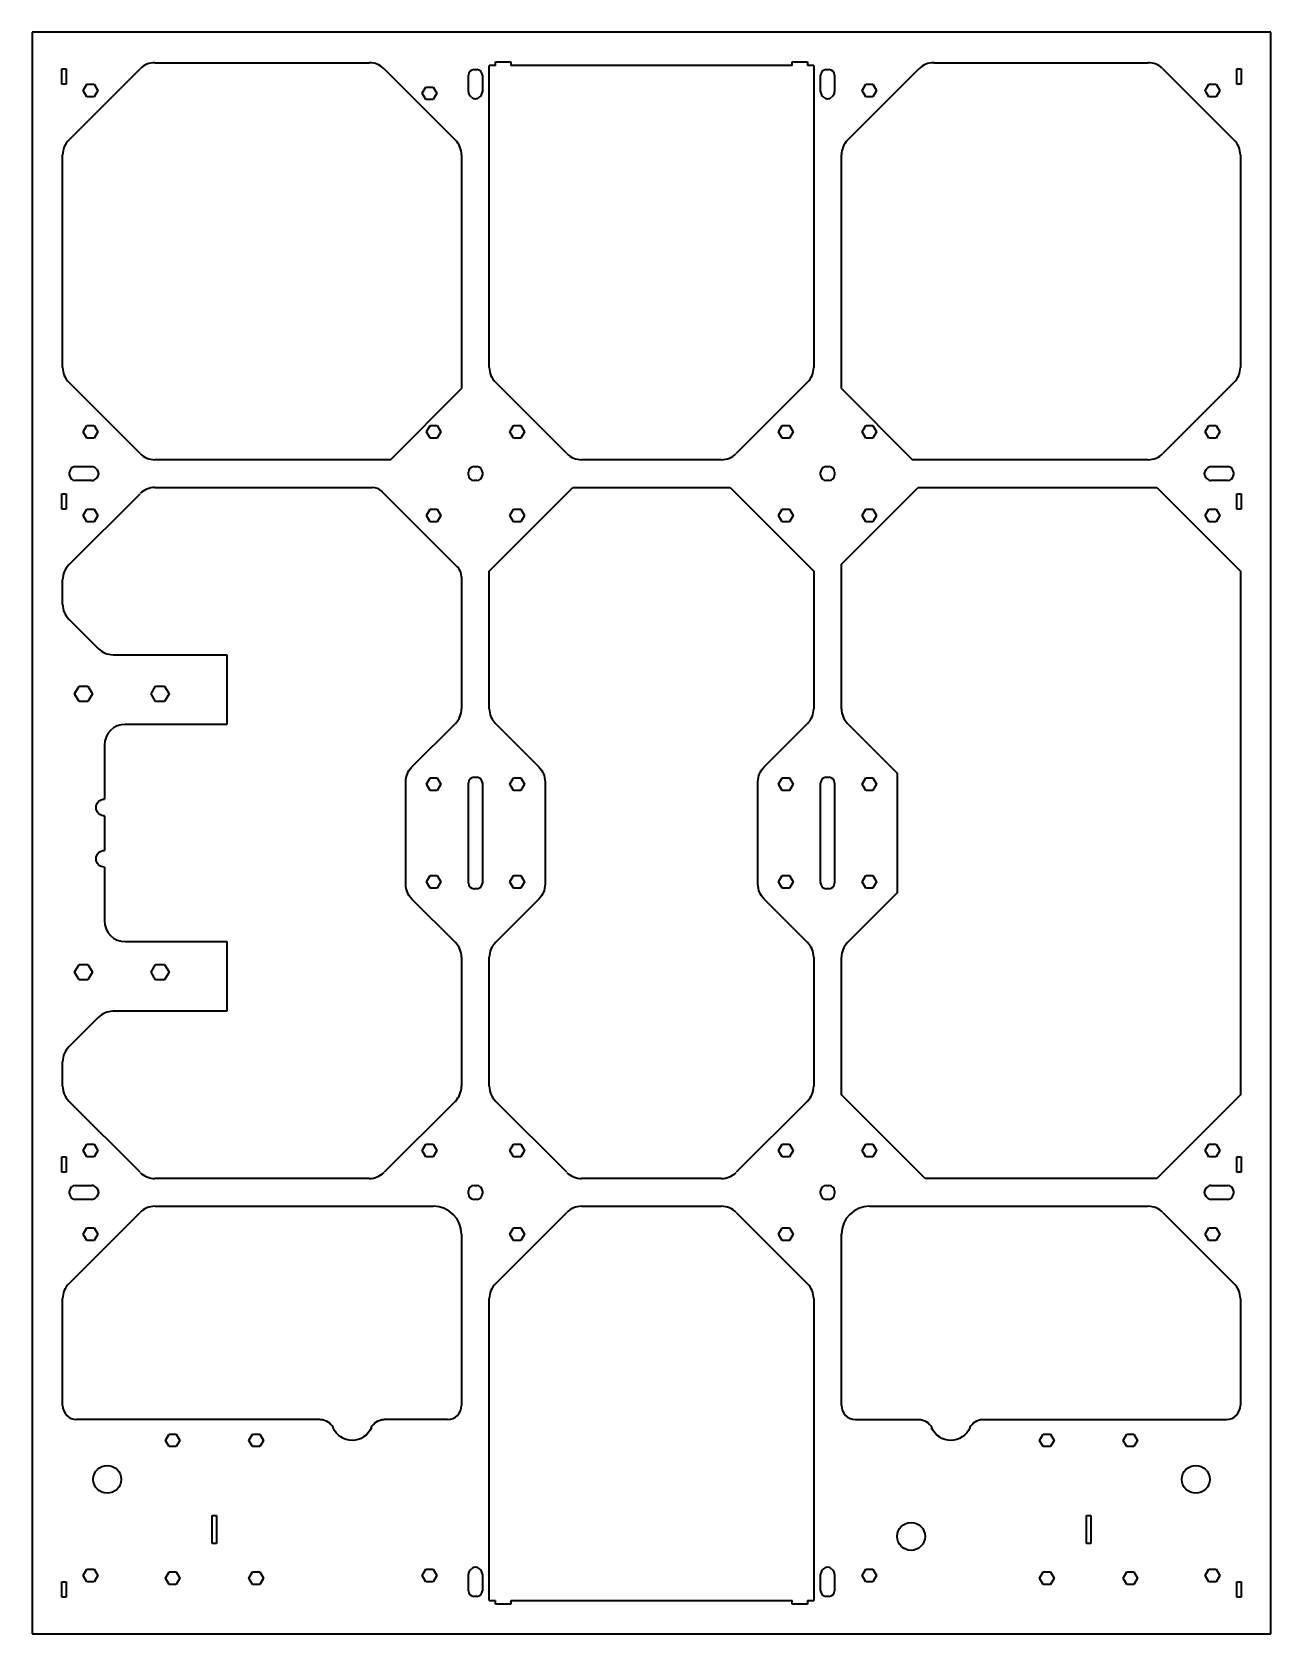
# Model space of a CAD drawing. Header units: inches. Extents: x 0 to 890, y 0 to 1150.
import ezdxf

# ---------------------------------------------------------------- set-up
doc = ezdxf.new("R2010")
doc.units = ezdxf.units.IN
doc.header["$MEASUREMENT"] = 0
doc.layers.add('SIMUMAK Visible (ISO)', color=7, linetype='Continuous', lineweight=35)

# ---------------------------------------------------------------- blocks, each defined once
blk = doc.blocks.new('3DOF250-04-CMESA01_Chapa Superior_3DOF250-04-CMESA01~2')
at = {"layer": 'SIMUMAK Visible (ISO)'}
for p, q in [((-445, 575), (-445, -575)), ((445, 575), (-445, 575)), ((445, -575), (445, 575)), ((-356.8, 553), (-202.7, 553)), ((-112, 553.5), (-101, 553.5)), ((-112, 551), (-112, 553.5)), ((-101, 553.5), (-101, 551)), ((101, 553.5), (112, 553.5)), ((101, 551), (101, 553.5)), ((112, 553.5), (112, 551)), ((202.7, 553), (356.8, 553)), ((-423.5, 548.5), (-420.5, 548.5)), ((-423.5, 537.5), (-423.5, 548.5)), ((-420.5, 548.5), (-420.5, 537.5)), ((-418.6, 497.4), (-367.4, 548.6)), ((-192.1, 548.6), (-140.9, 497.4)), ((-131.5, 532.1), (-131.5, 544)), ((-127.5, 548), (-125.5, 548)), ((-121.5, 544), (-121.5, 532.1)), ((-112, 551), (-116.5, 551)), ((-116.5, 334.2), (-116.5, 551)), ((101, 551), (-101, 551)), ((116.5, 551), (112, 551)), ((116.5, 551), (116.5, 334.2)), ((121.5, 532.1), (121.5, 544)), ((125.5, 548), (127.5, 548)), ((131.5, 544), (131.5, 532.1)), ((140.9, 497.4), (192.1, 548.6)), ((367.4, 548.6), (418.6, 497.4)), ((420.5, 537.5), (420.5, 548.5)), ((420.5, 548.5), (423.5, 548.5)), ((423.5, 548.5), (423.5, 537.5)), ((-420.5, 537.5), (-423.5, 537.5)), ((-408.2, 533), (-405.6, 537.5)), ((-405.6, 528.5), (-408.2, 533)), ((-405.6, 537.5), (-400.4, 537.5)), ((-400.4, 537.5), (-397.8, 533)), ((-397.8, 533), (-400.4, 528.5)), ((-164.7, 531), (-162.1, 535.5)), ((-162.1, 526.5), (-164.7, 531)), ((-162.1, 535.5), (-156.9, 535.5)), ((-156.9, 535.5), (-154.3, 531)), ((-154.3, 531), (-156.9, 526.5)), ((-129.3, 528.3), (-130.3, 529.3)), ((-122.7, 529.3), (-123.7, 528.3)), ((123.7, 528.3), (122.7, 529.3)), ((130.3, 529.3), (129.3, 528.3)), ((151.3, 533), (153.9, 537.5)), ((153.9, 528.5), (151.3, 533)), ((153.9, 537.5), (159.1, 537.5)), ((159.1, 537.5), (161.7, 533)), ((161.7, 533), (159.1, 528.5)), ((397.8, 533), (400.4, 537.5)), ((400.4, 528.5), (397.8, 533)), ((400.4, 537.5), (405.6, 537.5)), ((405.6, 537.5), (408.2, 533)), ((408.2, 533), (405.6, 528.5)), ((423.5, 537.5), (420.5, 537.5)), ((-400.4, 528.5), (-405.6, 528.5)), ((-156.9, 526.5), (-162.1, 526.5)), ((159.1, 528.5), (153.9, 528.5)), ((405.6, 528.5), (400.4, 528.5)), ((-423, 334.2), (-423, 486.8)), ((-136.5, 486.8), (-136.5, 319)), ((136.5, 319), (136.5, 486.8)), ((423, 486.8), (423, 334.2)), ((-367.4, 272.4), (-418.6, 323.6)), ((-60.9, 272.4), (-112.1, 323.6)), ((112.1, 323.6), (60.9, 272.4)), ((418.6, 323.6), (367.4, 272.4)), ((-187.5, 268), (-136.5, 319)), ((136.5, 319), (187.5, 268)), ((-408.2, 288), (-405.6, 292.5)), ((-405.6, 283.5), (-408.2, 288)), ((-405.6, 292.5), (-400.4, 292.5)), ((-400.4, 292.5), (-397.8, 288)), ((-397.8, 288), (-400.4, 283.5)), ((-161.7, 288), (-159.1, 292.5)), ((-159.1, 283.5), (-161.7, 288)), ((-159.1, 292.5), (-153.9, 292.5)), ((-153.9, 292.5), (-151.3, 288)), ((-151.3, 288), (-153.9, 283.5)), ((-101.7, 288), (-99.1, 292.5)), ((-99.1, 283.5), (-101.7, 288)), ((-99.1, 292.5), (-93.9, 292.5)), ((-93.9, 292.5), (-91.3, 288)), ((-91.3, 288), (-93.9, 283.5)), ((91.3, 288), (93.9, 292.5)), ((93.9, 283.5), (91.3, 288)), ((93.9, 292.5), (99.1, 292.5)), ((99.1, 292.5), (101.7, 288)), ((101.7, 288), (99.1, 283.5)), ((151.3, 288), (153.9, 292.5)), ((153.9, 283.5), (151.3, 288)), ((153.9, 292.5), (159.1, 292.5)), ((159.1, 292.5), (161.7, 288)), ((161.7, 288), (159.1, 283.5)), ((397.8, 288), (400.4, 292.5)), ((400.4, 283.5), (397.8, 288)), ((400.4, 292.5), (405.6, 292.5)), ((405.6, 292.5), (408.2, 288)), ((408.2, 288), (405.6, 283.5)), ((-400.4, 283.5), (-405.6, 283.5)), ((-153.9, 283.5), (-159.1, 283.5)), ((-93.9, 283.5), (-99.1, 283.5)), ((99.1, 283.5), (93.9, 283.5)), ((159.1, 283.5), (153.9, 283.5)), ((405.6, 283.5), (400.4, 283.5)), ((-187.5, 268), (-356.8, 268)), ((50.3, 268), (-50.3, 268)), ((356.8, 268), (187.5, 268)), ((-418, 257), (-418, 259)), ((-414, 263), (-402.1, 263)), ((-399.3, 261.8), (-398.3, 260.8)), ((-398.3, 255.2), (-399.3, 254.2)), ((-131.5, 257), (-131.5, 259)), ((-127.5, 263), (-125.5, 263)), ((-125.5, 253), (-127.5, 253)), ((-121.5, 259), (-121.5, 257)), ((121.5, 257), (121.5, 259)), ((125.5, 263), (127.5, 263)), ((127.5, 253), (125.5, 253)), ((131.5, 259), (131.5, 257)), ((398.3, 260.8), (399.3, 261.8)), ((399.3, 254.2), (398.3, 255.2)), ((402.1, 263), (414, 263)), ((418, 259), (418, 257)), ((-423.5, 243.5), (-420.5, 243.5)), ((-423.5, 232.5), (-423.5, 243.5)), ((-420.5, 243.5), (-420.5, 232.5)), ((-418.6, 192.4), (-367.4, 243.6)), ((-402.1, 253), (-414, 253)), ((-356.8, 248), (-200.6, 248)), ((-193.6, 245.1), (-139.4, 190.9)), ((-116.5, 188), (-56.5, 248)), ((-56.5, 248), (56.5, 248)), ((56.5, 248), (116.5, 188)), ((136.5, 193), (191.5, 248)), ((191.5, 248), (363, 248)), ((363, 248), (423, 188)), ((414, 253), (402.1, 253)), ((420.5, 243.5), (423.5, 243.5)), ((420.5, 232.5), (420.5, 243.5)), ((423.5, 243.5), (423.5, 232.5)), ((-420.5, 232.5), (-423.5, 232.5)), ((-408.2, 228), (-405.6, 232.5)), ((-405.6, 232.5), (-400.4, 232.5)), ((-400.4, 232.5), (-397.8, 228)), ((-161.7, 228), (-159.1, 232.5)), ((-159.1, 232.5), (-153.9, 232.5)), ((-153.9, 232.5), (-151.3, 228)), ((-101.7, 228), (-99.1, 232.5)), ((-99.1, 232.5), (-93.9, 232.5)), ((-93.9, 232.5), (-91.3, 228)), ((91.3, 228), (93.9, 232.5)), ((93.9, 232.5), (99.1, 232.5)), ((99.1, 232.5), (101.7, 228)), ((151.3, 228), (153.9, 232.5)), ((153.9, 232.5), (159.1, 232.5)), ((159.1, 232.5), (161.7, 228)), ((397.8, 228), (400.4, 232.5)), ((400.4, 232.5), (405.6, 232.5)), ((405.6, 232.5), (408.2, 228)), ((423.5, 232.5), (420.5, 232.5)), ((-405.6, 223.5), (-408.2, 228)), ((-400.4, 223.5), (-405.6, 223.5)), ((-397.8, 228), (-400.4, 223.5)), ((-159.1, 223.5), (-161.7, 228)), ((-153.9, 223.5), (-159.1, 223.5)), ((-151.3, 228), (-153.9, 223.5)), ((-99.1, 223.5), (-101.7, 228)), ((-93.9, 223.5), (-99.1, 223.5)), ((-91.3, 228), (-93.9, 223.5)), ((93.9, 223.5), (91.3, 228)), ((99.1, 223.5), (93.9, 223.5)), ((101.7, 228), (99.1, 223.5)), ((153.9, 223.5), (151.3, 228)), ((159.1, 223.5), (153.9, 223.5)), ((161.7, 228), (159.1, 223.5)), ((400.4, 223.5), (397.8, 228)), ((405.6, 223.5), (400.4, 223.5)), ((408.2, 228), (405.6, 223.5)), ((-116.5, 89.2), (-116.5, 188)), ((116.5, 188), (116.5, 89.2)), ((136.5, 89.2), (136.5, 193)), ((423, 188), (423, -188)), ((-423, 164.2), (-423, 181.8)), ((-136.5, 183.9), (-136.5, 89.2)), ((-418.6, 153.6), (-397.4, 132.4)), ((-386.8, 128), (-305, 128)), ((-305, 128), (-305, 78)), ((-414.4, 100), (-411.2, 105.5)), ((-411.2, 105.5), (-404.8, 105.5)), ((-404.8, 105.5), (-401.6, 100)), ((-359.4, 100), (-356.2, 105.5)), ((-356.2, 105.5), (-349.8, 105.5)), ((-349.8, 105.5), (-346.6, 100)), ((-411.2, 94.5), (-414.4, 100)), ((-404.8, 94.5), (-411.2, 94.5)), ((-401.6, 100), (-404.8, 94.5)), ((-356.2, 94.5), (-359.4, 100)), ((-349.8, 94.5), (-356.2, 94.5)), ((-346.6, 100), (-349.8, 94.5)), ((-305, 78), (-378, 78)), ((-172.1, 47.4), (-140.9, 78.6)), ((-112.1, 78.6), (-80.9, 47.4)), ((80.9, 47.4), (112.1, 78.6)), ((140.9, 78.6), (176.5, 43)), ((-393, 63), (-393, 24.3)), ((-176.5, -36.8), (-176.5, 36.8)), ((-161.7, 35), (-159.1, 39.5)), ((-159.1, 30.5), (-161.7, 35)), ((-159.1, 39.5), (-153.9, 39.5)), ((-153.9, 39.5), (-151.3, 35)), ((-151.3, 35), (-153.9, 30.5)), ((-131.5, -36), (-131.5, 36)), ((-127.5, 40), (-125.5, 40)), ((-121.5, 36), (-121.5, -36)), ((-101.7, 35), (-99.1, 39.5)), ((-99.1, 30.5), (-101.7, 35)), ((-99.1, 39.5), (-93.9, 39.5)), ((-93.9, 39.5), (-91.3, 35)), ((-91.3, 35), (-93.9, 30.5)), ((-76.5, 36.8), (-76.5, -36.8)), ((76.5, -36.8), (76.5, 36.8)), ((91.3, 35), (93.9, 39.5)), ((93.9, 30.5), (91.3, 35)), ((93.9, 39.5), (99.1, 39.5)), ((99.1, 39.5), (101.7, 35)), ((101.7, 35), (99.1, 30.5)), ((121.5, -36), (121.5, 36)), ((125.5, 40), (127.5, 40)), ((131.5, 36), (131.5, -36)), ((151.3, 35), (153.9, 39.5)), ((153.9, 30.5), (151.3, 35)), ((153.9, 39.5), (159.1, 39.5)), ((159.1, 39.5), (161.7, 35)), ((161.7, 35), (159.1, 30.5)), ((176.5, 43), (176.5, -43)), ((-153.9, 30.5), (-159.1, 30.5)), ((-93.9, 30.5), (-99.1, 30.5)), ((99.1, 30.5), (93.9, 30.5)), ((159.1, 30.5), (153.9, 30.5)), ((-393, 12.3), (-393, -12.5)), ((-393, -24.5), (-393, -63)), ((-161.7, -35), (-159.1, -30.5)), ((-159.1, -30.5), (-153.9, -30.5)), ((-153.9, -30.5), (-151.3, -35)), ((-101.7, -35), (-99.1, -30.5)), ((-99.1, -30.5), (-93.9, -30.5)), ((-93.9, -30.5), (-91.3, -35)), ((91.3, -35), (93.9, -30.5)), ((93.9, -30.5), (99.1, -30.5)), ((99.1, -30.5), (101.7, -35)), ((151.3, -35), (153.9, -30.5)), ((153.9, -30.5), (159.1, -30.5)), ((159.1, -30.5), (161.7, -35)), ((-159.1, -39.5), (-161.7, -35)), ((-153.9, -39.5), (-159.1, -39.5)), ((-151.3, -35), (-153.9, -39.5)), ((-125.5, -40), (-127.5, -40)), ((-99.1, -39.5), (-101.7, -35)), ((-93.9, -39.5), (-99.1, -39.5)), ((-91.3, -35), (-93.9, -39.5)), ((93.9, -39.5), (91.3, -35)), ((99.1, -39.5), (93.9, -39.5)), ((101.7, -35), (99.1, -39.5)), ((127.5, -40), (125.5, -40)), ((176.5, -43), (140.9, -78.6)), ((153.9, -39.5), (151.3, -35)), ((159.1, -39.5), (153.9, -39.5)), ((161.7, -35), (159.1, -39.5)), ((-140.9, -78.6), (-172.1, -47.4)), ((-80.9, -47.4), (-112.1, -78.6)), ((112.1, -78.6), (80.9, -47.4)), ((-378, -78), (-305, -78)), ((-305, -78), (-305, -128)), ((-136.5, -89.2), (-136.5, -181.8)), ((-116.5, -181.8), (-116.5, -89.2)), ((116.5, -89.2), (116.5, -181.8)), ((136.5, -188), (136.5, -89.2)), ((-414.4, -100), (-411.2, -94.5)), ((-411.2, -105.5), (-414.4, -100)), ((-411.2, -94.5), (-404.8, -94.5)), ((-404.8, -94.5), (-401.6, -100)), ((-401.6, -100), (-404.8, -105.5)), ((-359.4, -100), (-356.2, -94.5)), ((-356.2, -105.5), (-359.4, -100)), ((-356.2, -94.5), (-349.8, -94.5)), ((-349.8, -94.5), (-346.6, -100)), ((-346.6, -100), (-349.8, -105.5)), ((-404.8, -105.5), (-411.2, -105.5)), ((-349.8, -105.5), (-356.2, -105.5)), ((-397.4, -132.4), (-418.6, -153.6)), ((-305, -128), (-386.8, -128)), ((-423, -181.8), (-423, -164.2)), ((-367.4, -243.6), (-418.6, -192.4)), ((-140.9, -192.4), (-192.1, -243.6)), ((-60.9, -243.6), (-112.1, -192.4)), ((112.1, -192.4), (60.9, -243.6)), ((196.5, -248), (136.5, -188)), ((423, -188), (363, -248)), ((-408.2, -228), (-405.6, -223.5)), ((-405.6, -232.5), (-408.2, -228)), ((-405.6, -223.5), (-400.4, -223.5)), ((-400.4, -223.5), (-397.8, -228)), ((-397.8, -228), (-400.4, -232.5)), ((-164.7, -228), (-162.1, -223.5)), ((-162.1, -232.5), (-164.7, -228)), ((-162.1, -223.5), (-156.9, -223.5)), ((-156.9, -223.5), (-154.3, -228)), ((-154.3, -228), (-156.9, -232.5)), ((-101.7, -228), (-99.1, -223.5)), ((-99.1, -232.5), (-101.7, -228)), ((-99.1, -223.5), (-93.9, -223.5)), ((-93.9, -223.5), (-91.3, -228)), ((-91.3, -228), (-93.9, -232.5)), ((91.3, -228), (93.9, -223.5)), ((93.9, -232.5), (91.3, -228)), ((93.9, -223.5), (99.1, -223.5)), ((99.1, -223.5), (101.7, -228)), ((101.7, -228), (99.1, -232.5)), ((151.3, -228), (153.9, -223.5)), ((153.9, -232.5), (151.3, -228)), ((153.9, -223.5), (159.1, -223.5)), ((159.1, -223.5), (161.7, -228)), ((161.7, -228), (159.1, -232.5)), ((397.8, -228), (400.4, -223.5)), ((400.4, -232.5), (397.8, -228)), ((400.4, -223.5), (405.6, -223.5)), ((405.6, -223.5), (408.2, -228)), ((408.2, -228), (405.6, -232.5)), ((-423.5, -243.5), (-423.5, -232.5)), ((-423.5, -232.5), (-420.5, -232.5)), ((-420.5, -232.5), (-420.5, -243.5)), ((-400.4, -232.5), (-405.6, -232.5)), ((-156.9, -232.5), (-162.1, -232.5)), ((-93.9, -232.5), (-99.1, -232.5)), ((99.1, -232.5), (93.9, -232.5)), ((159.1, -232.5), (153.9, -232.5)), ((405.6, -232.5), (400.4, -232.5)), ((420.5, -243.5), (420.5, -232.5)), ((420.5, -232.5), (423.5, -232.5)), ((423.5, -232.5), (423.5, -243.5)), ((-420.5, -243.5), (-423.5, -243.5)), ((-202.7, -248), (-356.8, -248)), ((-127.5, -253), (-125.5, -253)), ((50.3, -248), (-50.3, -248)), ((125.5, -253), (127.5, -253)), ((363, -248), (196.5, -248)), ((423.5, -243.5), (420.5, -243.5)), ((-418, -259), (-418, -257)), ((-414, -253), (-402.1, -253)), ((-402.1, -263), (-414, -263)), ((-399.3, -254.2), (-398.3, -255.2)), ((-398.3, -260.8), (-399.3, -261.8)), ((-131.5, -259), (-131.5, -257)), ((-125.5, -263), (-127.5, -263)), ((-121.5, -257), (-121.5, -259)), ((121.5, -259), (121.5, -257)), ((127.5, -263), (125.5, -263)), ((131.5, -257), (131.5, -259)), ((398.3, -255.2), (399.3, -254.2)), ((399.3, -261.8), (398.3, -260.8)), ((402.1, -253), (414, -253)), ((414, -263), (402.1, -263)), ((418, -257), (418, -259)), ((-418.6, -323.6), (-367.4, -272.4)), ((-356.8, -268), (-156.5, -268)), ((-112.1, -323.6), (-60.9, -272.4)), ((-50.3, -268), (50.3, -268)), ((60.9, -272.4), (112.1, -323.6)), ((156.5, -268), (356.8, -268)), ((367.4, -272.4), (418.6, -323.6)), ((-408.2, -288), (-405.6, -283.5)), ((-405.6, -283.5), (-400.4, -283.5)), ((-400.4, -283.5), (-397.8, -288)), ((-101.7, -288), (-99.1, -283.5)), ((-99.1, -283.5), (-93.9, -283.5)), ((-93.9, -283.5), (-91.3, -288)), ((91.3, -288), (93.9, -283.5)), ((93.9, -283.5), (99.1, -283.5)), ((99.1, -283.5), (101.7, -288)), ((397.8, -288), (400.4, -283.5)), ((400.4, -283.5), (405.6, -283.5)), ((405.6, -283.5), (408.2, -288)), ((-405.6, -292.5), (-408.2, -288)), ((-400.4, -292.5), (-405.6, -292.5)), ((-397.8, -288), (-400.4, -292.5)), ((-136.5, -288), (-136.5, -411)), ((-99.1, -292.5), (-101.7, -288)), ((-93.9, -292.5), (-99.1, -292.5)), ((-91.3, -288), (-93.9, -292.5)), ((93.9, -292.5), (91.3, -288)), ((99.1, -292.5), (93.9, -292.5)), ((101.7, -288), (99.1, -292.5)), ((136.5, -411), (136.5, -288)), ((400.4, -292.5), (397.8, -288)), ((405.6, -292.5), (400.4, -292.5)), ((408.2, -288), (405.6, -292.5)), ((-423, -411), (-423, -334.2)), ((-116.5, -551), (-116.5, -334.2)), ((116.5, -334.2), (116.5, -551)), ((423, -334.2), (423, -411)), ((-237.9, -421), (-413, -421)), ((-146.5, -421), (-192.1, -421)), ((146.5, -421), (192.1, -421)), ((237.9, -421), (413, -421)), ((-349.2, -436), (-346.6, -431.5)), ((-346.6, -440.5), (-349.2, -436)), ((-346.6, -431.5), (-341.4, -431.5)), ((-341.4, -431.5), (-338.8, -436)), ((-338.8, -436), (-341.4, -440.5)), ((-289.2, -436), (-286.6, -431.5)), ((-286.6, -440.5), (-289.2, -436)), ((-286.6, -431.5), (-281.4, -431.5)), ((-281.4, -431.5), (-278.8, -436)), ((-278.8, -436), (-281.4, -440.5)), ((278.8, -436), (281.4, -431.5)), ((281.4, -440.5), (278.8, -436)), ((281.4, -431.5), (286.6, -431.5)), ((286.6, -431.5), (289.2, -436)), ((289.2, -436), (286.6, -440.5)), ((338.8, -436), (341.4, -431.5)), ((341.4, -440.5), (338.8, -436)), ((341.4, -431.5), (346.6, -431.5)), ((346.6, -431.5), (349.2, -436)), ((349.2, -436), (346.6, -440.5)), ((-341.4, -440.5), (-346.6, -440.5)), ((-281.4, -440.5), (-286.6, -440.5)), ((286.6, -440.5), (281.4, -440.5)), ((346.6, -440.5), (341.4, -440.5)), ((-315.6, -490), (-312.5, -490)), ((-315.6, -510), (-315.6, -490)), ((-312.5, -490), (-312.5, -510)), ((312.4, -490), (315.5, -490)), ((312.4, -510), (312.4, -490)), ((315.5, -490), (315.5, -510)), ((-312.5, -510), (-315.6, -510)), ((315.5, -510), (312.4, -510)), ((-408.2, -533), (-405.6, -528.5)), ((-405.6, -528.5), (-400.4, -528.5)), ((-400.4, -528.5), (-397.8, -533)), ((-164.7, -533), (-162.1, -528.5)), ((-162.1, -528.5), (-156.9, -528.5)), ((-156.9, -528.5), (-154.3, -533)), ((-130.3, -529.3), (-129.3, -528.3)), ((-123.7, -528.3), (-122.7, -529.3)), ((122.7, -529.3), (123.7, -528.3)), ((129.3, -528.3), (130.3, -529.3)), ((151.3, -533), (153.9, -528.5)), ((153.9, -528.5), (159.1, -528.5)), ((159.1, -528.5), (161.7, -533)), ((397.8, -533), (400.4, -528.5)), ((400.4, -528.5), (405.6, -528.5)), ((405.6, -528.5), (408.2, -533)), ((-423.5, -537.5), (-420.5, -537.5)), ((-423.5, -548.5), (-423.5, -537.5)), ((-420.5, -537.5), (-420.5, -548.5)), ((-405.6, -537.5), (-408.2, -533)), ((-400.4, -537.5), (-405.6, -537.5)), ((-397.8, -533), (-400.4, -537.5)), ((-349.2, -535), (-346.6, -530.5)), ((-346.6, -539.5), (-349.2, -535)), ((-346.6, -530.5), (-341.4, -530.5)), ((-341.4, -539.5), (-346.6, -539.5)), ((-341.4, -530.5), (-338.8, -535)), ((-338.8, -535), (-341.4, -539.5)), ((-289.2, -535), (-286.6, -530.5)), ((-286.6, -539.5), (-289.2, -535)), ((-286.6, -530.5), (-281.4, -530.5)), ((-281.4, -539.5), (-286.6, -539.5)), ((-281.4, -530.5), (-278.8, -535)), ((-278.8, -535), (-281.4, -539.5)), ((-162.1, -537.5), (-164.7, -533)), ((-156.9, -537.5), (-162.1, -537.5)), ((-154.3, -533), (-156.9, -537.5)), ((-131.5, -544), (-131.5, -532.1)), ((-121.5, -532.1), (-121.5, -544)), ((121.5, -544), (121.5, -532.1)), ((131.5, -532.1), (131.5, -544)), ((153.9, -537.5), (151.3, -533)), ((159.1, -537.5), (153.9, -537.5)), ((161.7, -533), (159.1, -537.5)), ((278.8, -535), (281.4, -530.5)), ((281.4, -539.5), (278.8, -535)), ((281.4, -530.5), (286.6, -530.5)), ((286.6, -539.5), (281.4, -539.5)), ((286.6, -530.5), (289.2, -535)), ((289.2, -535), (286.6, -539.5)), ((338.8, -535), (341.4, -530.5)), ((341.4, -539.5), (338.8, -535)), ((341.4, -530.5), (346.6, -530.5)), ((346.6, -539.5), (341.4, -539.5)), ((346.6, -530.5), (349.2, -535)), ((349.2, -535), (346.6, -539.5)), ((400.4, -537.5), (397.8, -533)), ((405.6, -537.5), (400.4, -537.5)), ((408.2, -533), (405.6, -537.5)), ((420.5, -537.5), (423.5, -537.5)), ((420.5, -548.5), (420.5, -537.5)), ((423.5, -537.5), (423.5, -548.5)), ((-420.5, -548.5), (-423.5, -548.5)), ((-125.5, -548), (-127.5, -548)), ((-116.5, -551), (-112, -551)), ((-112, -553.5), (-112, -551)), ((-101, -551), (101, -551)), ((-101, -551), (-101, -553.5)), ((101, -553.5), (101, -551)), ((112, -551), (116.5, -551)), ((112, -551), (112, -553.5)), ((127.5, -548), (125.5, -548)), ((423.5, -548.5), (420.5, -548.5)), ((-101, -553.5), (-112, -553.5)), ((112, -553.5), (101, -553.5)), ((-445, -575), (445, -575))]:
    blk.add_line(p, q, dxfattribs=at)
for centre in [(-391, -464), (391, -464), (186.5, -505)]:
    blk.add_circle(centre, 10, dxfattribs=at)
for centre, radius, start, end in [((-356.8, 538), 15, 90, 135), ((-202.7, 538), 15, 45, 90), ((202.7, 538), 15, 90, 135), ((356.8, 538), 15, 45, 90), ((-127.5, 544), 4, 90, 180), ((-125.5, 544), 4, 360, 90), ((125.5, 544), 4, 90, 180), ((127.5, 544), 4, 0, 90), ((-127.5, 532.1), 4, 180, 225), ((-125.5, 532.1), 4, 315, 360), ((125.5, 532.1), 4, 180, 225), ((127.5, 532.1), 4, 315, 360), ((-126.5, 531.1), 4, 225, 315), ((126.5, 531.1), 4, 225, 315), ((-408, 486.8), 15, 135, 180), ((-151.5, 486.8), 15, 360, 45), ((151.5, 486.8), 15, 135, 180), ((408, 486.8), 15, 0, 45), ((-408, 334.2), 15, 180, 225), ((-101.5, 334.2), 15, 180, 225), ((101.5, 334.2), 15, 315, 0), ((408, 334.2), 15, 315, 0), ((-356.8, 283), 15, 225, 270), ((-50.3, 283), 15, 225, 270), ((50.3, 283), 15, 270, 315), ((356.8, 283), 15, 270, 315), ((-414, 259), 4, 90, 180), ((-414, 257), 4, 180, 270), ((-402.1, 259), 4, 45, 90), ((-402.1, 257), 4, 270, 315), ((-401.1, 258), 4, 315, 45), ((-127.5, 259), 4, 90, 180), ((-127.5, 257), 4, 180, 270), ((-125.5, 259), 4, 0, 90), ((-125.5, 257), 4, 270, 360), ((125.5, 259), 4, 90, 180), ((125.5, 257), 4, 180, 270), ((127.5, 259), 4, 0, 90), ((127.5, 257), 4, 270, 360), ((401.1, 258), 4, 135, 225), ((402.1, 259), 4, 90, 135), ((402.1, 257), 4, 225, 270), ((414, 259), 4, 0, 90), ((414, 257), 4, 270, 360), ((-356.8, 233), 15, 90, 135), ((-200.6, 238), 10, 45, 90), ((-408, 181.8), 15, 135, 180), ((-146.5, 183.9), 10, 0, 45), ((-408, 164.2), 15, 180, 225), ((-386.8, 143), 15, 225, 270), ((-151.5, 89.2), 15, 315, 360), ((-101.5, 89.2), 15, 180, 225), ((101.5, 89.2), 15, 315, 0), ((151.5, 89.2), 15, 180, 225), ((-378, 63), 15, 90, 180), ((-127.5, 36), 4, 90, 180), ((-125.5, 36), 4, 0, 90), ((125.5, 36), 4, 90, 180), ((127.5, 36), 4, 0, 90), ((-127.5, -36), 4, 180, 270), ((-125.5, -36), 4, 270, 360), ((125.5, -36), 4, 180, 270), ((127.5, -36), 4, 270, 0), ((-378, -63), 15, 180, 270), ((-151.5, -89.2), 15, 0, 45), ((-101.5, -89.2), 15, 135, 180), ((101.5, -89.2), 15, 0, 45), ((151.5, -89.2), 15, 135, 180), ((-386.8, -143), 15, 90, 135), ((-408, -164.2), 15, 135, 180), ((-408, -181.8), 15, 180, 225), ((-151.5, -181.8), 15, 315, 0), ((-101.5, -181.8), 15, 180, 225), ((101.5, -181.8), 15, 315, 360), ((-356.8, -233), 15, 225, 270), ((-202.7, -233), 15, 270, 315), ((-50.3, -233), 15, 225, 270), ((50.3, -233), 15, 270, 315), ((-414, -257), 4, 90, 180), ((-414, -259), 4, 180, 270), ((-402.1, -257), 4, 45, 90), ((-402.1, -259), 4, 270, 315), ((-401.1, -258), 4, 315, 45), ((-127.5, -257), 4, 90, 180), ((-127.5, -259), 4, 180, 270), ((-125.5, -257), 4, 0, 90), ((-125.5, -259), 4, 270, 360), ((125.5, -257), 4, 90, 180), ((125.5, -259), 4, 180, 270), ((127.5, -257), 4, 0, 90), ((127.5, -259), 4, 270, 360), ((401.1, -258), 4, 135, 225), ((402.1, -257), 4, 90, 135), ((402.1, -259), 4, 225, 270), ((414, -257), 4, 0, 90), ((414, -259), 4, 270, 360), ((-356.8, -283), 15, 90, 135), ((-156.5, -288), 20, 0, 90), ((-50.3, -283), 15, 90, 135), ((50.3, -283), 15, 45, 90), ((156.5, -288), 20, 90, 180), ((356.8, -283), 15, 45, 90), ((-408, -334.2), 15, 135, 180), ((-101.5, -334.2), 15, 135, 180), ((101.5, -334.2), 15, 0, 45), ((408, -334.2), 15, 0, 45), ((-413, -411), 10, 180, 270), ((-146.5, -411), 10, 270, 0), ((146.5, -411), 10, 180, 270), ((413, -411), 10, 270, 0), ((-126.5, -531.1), 4, 45, 135), ((126.5, -531.1), 4, 45, 135), ((-127.5, -532.1), 4, 135, 180), ((-125.5, -532.1), 4, 360, 45), ((125.5, -532.1), 4, 135, 180), ((127.5, -532.1), 4, 0, 45), ((-127.5, -544), 4, 180, 270), ((-125.5, -544), 4, 270, 360), ((125.5, -544), 4, 180, 270), ((127.5, -544), 4, 270, 360)]:
    blk.add_arc(centre, radius, start, end, dxfattribs=at)
at = {"layer": 'SIMUMAK Visible (ISO)', "extrusion": (0, 0, -1)}
for centre, radius, start, end in [((161.5, 36.8), 15, 360, 45), ((91.5, 36.8), 15, 135, 180), ((-91.5, 36.8), 15, 360, 45), ((393, 18.3), 6, 270, 90), ((393, -18.5), 6, 270, 90), ((161.5, -36.8), 15, 315, 0), ((91.5, -36.8), 15, 180, 225), ((-91.5, -36.8), 15, 315, 0), ((237.9, -431), 10, 90, 156.4218), ((192.1, -431), 10, 23.5782, 90), ((-192.1, -431), 10, 90, 156.4218), ((-237.9, -431), 10, 23.5782, 90), ((215, -421), 15, 203.5782, 336.4218), ((-215, -421), 15, 203.5782, 336.4218)]:
    blk.add_arc(centre, radius, start, end, dxfattribs=at)

msp = doc.modelspace()

# ---------------------------------------------------------------- block references
msp.add_blockref('3DOF250-04-CMESA01_Chapa Superior_3DOF250-04-CMESA01~2', (445, 575))

doc.saveas('drawing.dxf')
